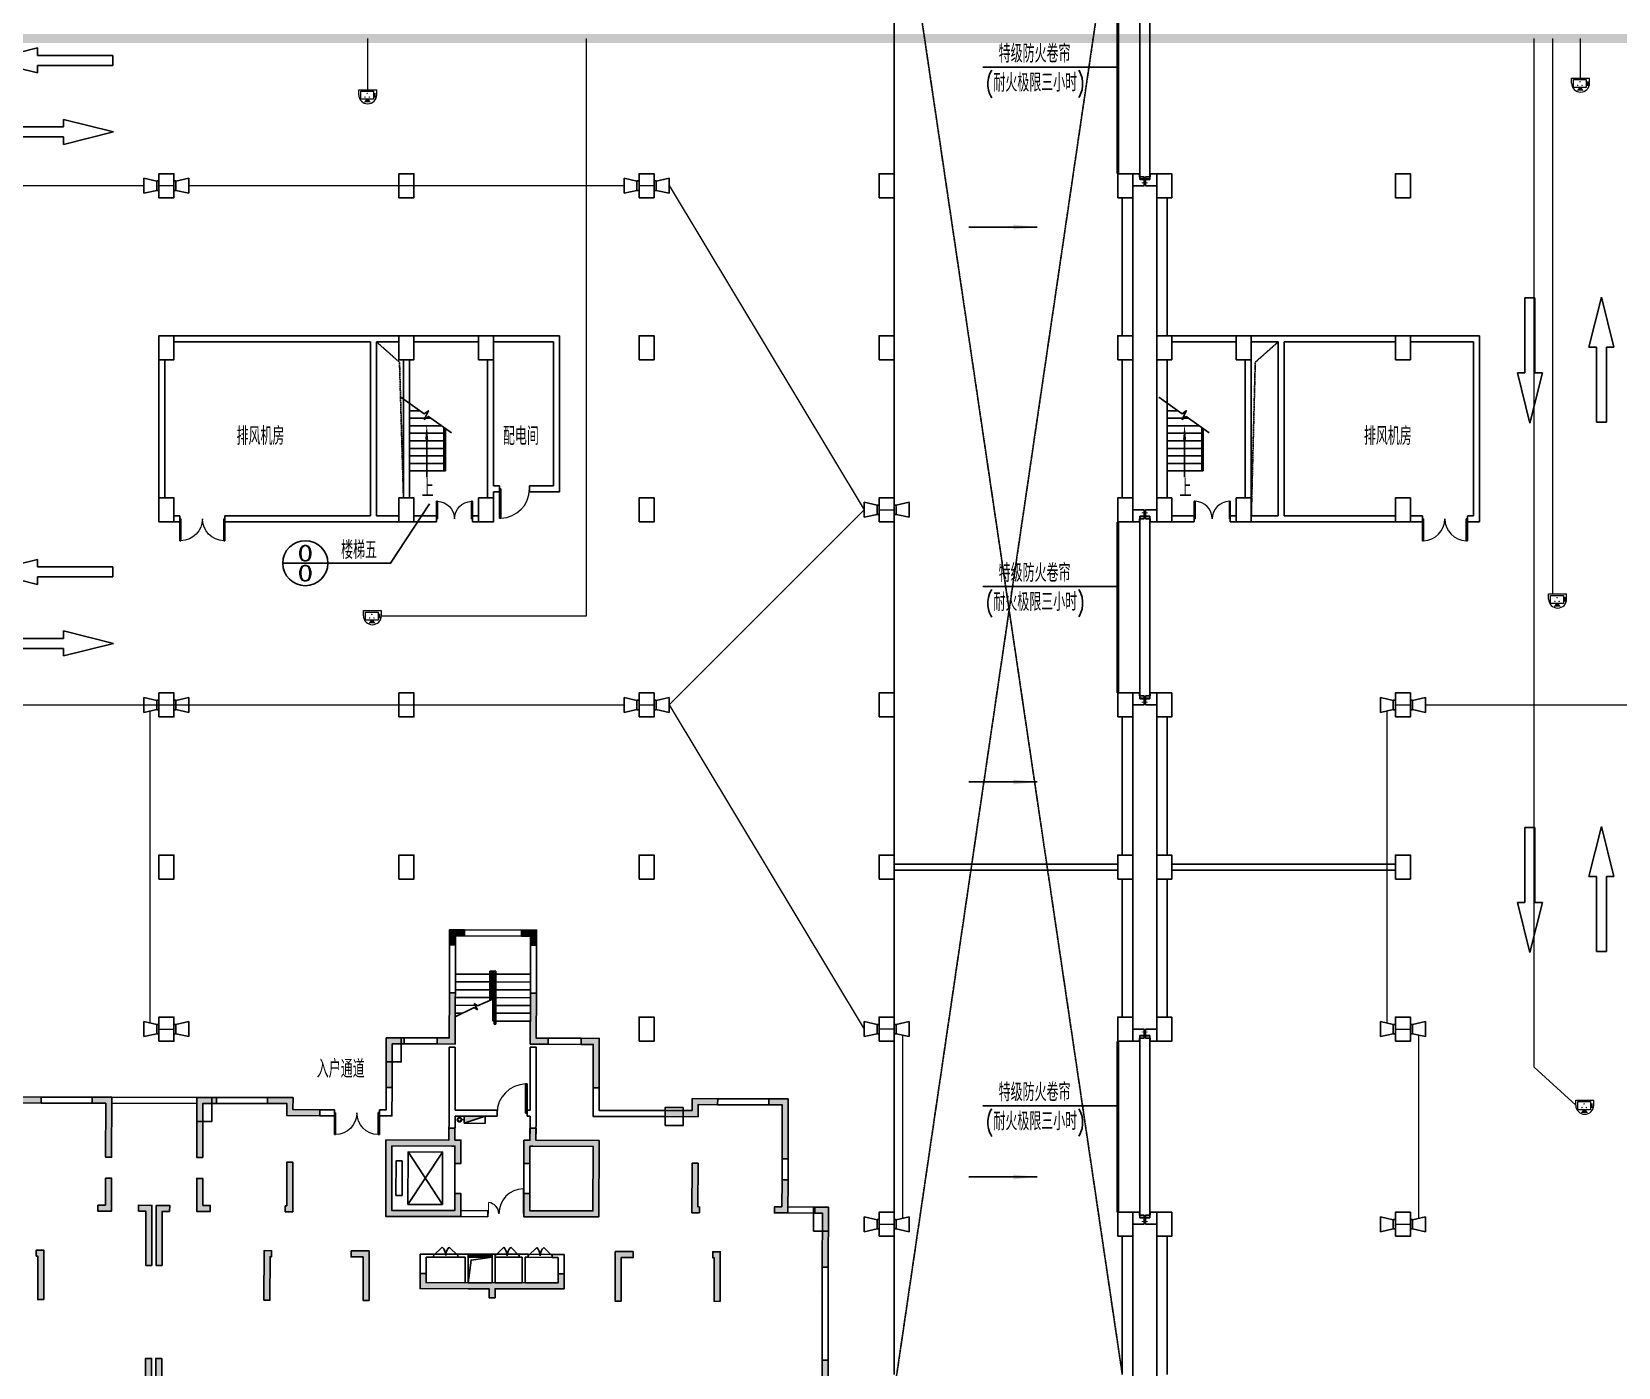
# Model space of a CAD drawing. Extents: x -781653 to 929899, y -295171 to 30012.
# Drawn here: x 376768 to 429631, y -183668 to -139176 of the extents above; entities that cross this region are included whole.
import ezdxf
from ezdxf.enums import TextEntityAlignment as Align

# ---------------------------------------------------------------- set-up
doc = ezdxf.new("R2010")
doc.units = 0
doc.header["$LTSCALE"] = 10
doc.header["$MEASUREMENT"] = 0
doc.linetypes.add('BORDER', pattern=[1.75, 0.5, -0.25, 0.5, -0.25, 0, -0.25])
doc.linetypes.add('DASH', pattern=[0.35, 0.25, -0.1])
doc.layers.get('0').update_dxf_attribs({"linetype": 'CONTINUOUS'})
for name, color, linetype in [('A-STAIRS', 9, 'CONTINUOUS'), ('COLUMN', 1, 'CONTINUOUS'), ('DIM_ELEV', 3, 'CONTINUOUS'), ('DIM_SYMB', 3, 'CONTINUOUS'), ('HT-TEXT', 7, 'CONTINUOUS'), ('JPS-X', 1, 'BORDER'), ('JPS-XHS', 7, 'CONTINUOUS'), ('LVTRY', 6, 'CONTINUOUS'), ('RD-equip', 3, 'CONTINUOUS'), ('solid', 252, 'CONTINUOUS'), ('STAIR', 9, 'CONTINUOUS'), ('TEXT', 7, 'CONTINUOUS'), ('wall', 8, 'CONTINUOUS'), ('wall-jg', 7, 'CONTINUOUS'), ('WINDOW', 4, 'CONTINUOUS'), ('索引', 24, 'CONTINUOUS'), ('结构墙', 1, 'CONTINUOUS'), ('行车方向', 4, 'CONTINUOUS'), ('行车线', 207, 'CONTINUOUS'), ('铺地', 30, 'CONTINUOUS')]:
    doc.layers.add(name, color=color, linetype=linetype)
doc.layers.add('RD-line', color=2, linetype='CONTINUOUS', lineweight=0)
doc.styles.add('_TEL_DIM', font='SIMPLEX', dxfattribs={"width": 0.8, "height": 3.5, "bigfont": 'HZTXT'})
doc.styles.add('COMP', font='complex', dxfattribs={"bigfont": 'hztxt'})
doc.styles.add('FS', font='tjromans.shx', dxfattribs={"width": 0.7, "bigfont": 'tjhztxt.shx'})
doc.styles.add('FS2', font='tjromans.shx', dxfattribs={"width": 0.8, "bigfont": 'tjhztxt.shx'})
doc.linetypes.add('BRA', pattern='A,2.8,-0.1,["B",_TEL_DIM,S=0.07,R=0,X=0,Y=-0.12],-0.25', length=3.15)
doc.linetypes.add('CCTV', pattern='A,2.8,-0.1,["V",_TEL_DIM,S=0.07,R=0,X=0,Y=-0.12],-0.25', length=3.15)

# ---------------------------------------------------------------- blocks, each defined once
blk = doc.blocks.new('A$C24C54C7C')
at = {"layer": 'DIM_SYMB', "linetype": 'ByBlock'}
blk.add_lwpolyline([(1681, 0), (903, 550), (766, 454), (902, 743), (765, 647), (0, 1188)], dxfattribs=at)
at = {"layer": 'STAIR', "linetype": 'ByBlock'}
for p, q in [((196, 2455), (1396, 2455)), ((196, 1049), (196, 2455)), ((196, 2205), (1396, 2205)), ((246, 1014), (246, 2455)), ((196, 1955), (1396, 1955)), ((196, 1705), (1396, 1705)), ((196, 1455), (1396, 1455)), ((196, 1205), (1396, 1205)), ((330, 955), (1396, 955)), ((683, 705), (1396, 705)), ((1037, 455), (1396, 455))]:
    blk.add_line(p, q, dxfattribs=at)
blk.add_lwpolyline([(821, 1155), (821, 2665)], dxfattribs=at)
blk.add_lwpolyline([(821, 895, 0, 100, 0), (821, 1415, 200, 200, 0)], format="xyseb", dxfattribs=at)
blk = doc.blocks.new('$DorLib2D$00000002')
for p, q in [((-0.5, 0), (-0.5, 0.4875)), ((-0.475, 0.4875), (-0.5, 0.4875)), ((-0.475, 0), (-0.475, 0.4875)), ((0.475, 0), (0.475, 0.4875)), ((0.475, 0.4875), (0.5, 0.4875)), ((0.5, 0), (0.5, 0.4875)), ((-0.5, 0), (-0.475, 0)), ((0.5, 0), (0.475, 0))]:
    blk.add_line(p, q)
at = {"lineweight": 13}
for centre, start, end in [((-0.4875, 0), 0, 88.53072), ((0.4875, 0), 91.46928, 180)]:
    blk.add_arc(centre, 0.4875, start, end, dxfattribs=at)
blk = doc.blocks.new('FF')
at = {"linetype": 'Continuous'}
for radius in [75, 60]:
    blk.add_circle((0, 0), radius, dxfattribs=at)
blk = doc.blocks.new('DXHS')
at = {"layer": 'JPS-XHS'}
blk.add_hatch(color=256, dxfattribs=at).paths.add_polyline_path([(-350, 240), (-350, 0), (350, 0)])
at = {"layer": 'JPS-XHS', "linetype": 'Continuous'}
for p, q in [((-350, 240), (-350, 0)), ((-350, 240), (350, 240)), ((-350, 0), (350, 0)), ((350, 240), (350, 0))]:
    blk.add_line(p, q, dxfattribs=at)
at = {"layer": 'JPS-XHS'}
blk.add_line((-350, 240), (350, 0), dxfattribs=at)
blk = doc.blocks.new('$DorLib2D$00000001')
for p, q in [((0.45, 0.975), (0.5, 0.975)), ((0.45, 0), (0.45, 0.975)), ((0.5, 0), (0.5, 0.975)), ((0.5, 0), (0.45, 0))]:
    blk.add_line(p, q)
at = {"lineweight": 13}
blk.add_arc((0.475, 0), 0.975, 91.4693, 180, dxfattribs=at)
blk = doc.blocks.new('$DorLib2D$00000116')
at = {"color": 0}
for p, q in [((-0.5, 0), (-0.146, 0.354)), ((0.5, 0), (0.146, 0.354))]:
    blk.add_line(p, q, dxfattribs=at)
for centre, start, end in [((-0.5, 0), 0, 45), ((0.5, 0), 135, 180)]:
    blk.add_arc(centre, 0.5, start, end, dxfattribs=at)
blk = doc.blocks.new('$WINLIB2D$00000001')
for p, q in [((-0.5, 0.5), (0.5, 0.5)), ((-0.5, 0.5), (-0.5, -0.5)), ((0.5, 0.167), (-0.5, 0.167)), ((0.5, -0.5), (0.5, 0.5)), ((0.5, -0.167), (-0.5, -0.167)), ((-0.5, -0.5), (0.5, -0.5))]:
    blk.add_line(p, q)
blk = doc.blocks.new('$DorLib2D$00000025')
at = {"const_width": 0.02}
for points in [[(0.481, -0.001), (0.481, 0.691)], [(-0.481, 0.001), (-0.481, 0.308)]]:
    blk.add_lwpolyline(points, dxfattribs=at)
at = {"lineweight": 13}
for centre, radius, start, end in [((0.505, -0.002), 0.699, 91.9397, 179.7238), ((-0.501, 0.003), 0.307, 359.7899, 85.7508)]:
    blk.add_arc(centre, radius, start, end, dxfattribs=at)
blk = doc.blocks.new('A$C5AD35C69')
at = {"layer": 'solid'}
for points in [[(54690, 8925), (54890, 8925), (54890, 9700), (54690, 9700), (54690, 10100), (54490, 10100), (54490, 9700), (52390, 9700), (52390, 7150), (54890, 7150), (54890, 7925), (54690, 7925), (54690, 7350), (52590, 7350), (52590, 9500), (54690, 9500)], [(57190, 8925), (56990, 8925), (56990, 9700), (57190, 9700), (57190, 10100), (57390, 10100), (57390, 9700), (59490, 9700), (59490, 7150), (56990, 7150), (56990, 7925), (57190, 7925), (57190, 7350), (59290, 7350), (59290, 9500), (57190, 9500)], [(58140, 4950), (58140, 5250), (58340, 5250), (58340, 4750), (56040, 4750), (56040, 4450), (55840, 4450), (55840, 4750), (53540, 4750), (53540, 5250), (53740, 5250), (53740, 4950)]]:
    blk.add_hatch(color=8, dxfattribs=at).paths.add_polyline_path(points)
at = {"layer": 'DIM_SYMB', "color": 8}
blk.add_lwpolyline([(56590, 13670, 0, 0, 0), (56590, 15593, 0, 0, 0), (55290, 15593, 0, 0, 0), (55290, 14750, 80, 0, 0), (55290, 14450, 0, 0, 0)], format="xyseb", dxfattribs=at)
at = {"layer": 'JPS-X', "color": 8, "const_width": 50}
blk.add_lwpolyline([(54915, 10380), (54990, 10380)], dxfattribs=at)
at = {"layer": 'LVTRY', "color": 8}
blk.add_lwpolyline([(55140, 4950), (55238, 5706), (55940, 5800)], dxfattribs=at)
at = {"layer": 'STAIR', "color": 8}
for p, q in [((55840, 15230), (54690, 15230)), ((55840, 14970), (54690, 14970)), ((55840, 15330), (55840, 14352)), ((56040, 15330), (55840, 15330)), ((55890, 15280), (55890, 14374)), ((55990, 15280), (55890, 15280)), ((55940, 15230), (55890, 15230)), ((55940, 14970), (55890, 14970)), ((55940, 15230), (55940, 14397)), ((55940, 15230), (55990, 15230)), ((55940, 15230), (55940, 13670)), ((55940, 14970), (55990, 14970)), ((55990, 15280), (55990, 13570)), ((56040, 15330), (56040, 13570)), ((56040, 15230), (57190, 15230)), ((56040, 14970), (57190, 14970)), ((55840, 14710), (54690, 14710)), ((55840, 14450), (54690, 14450)), ((55429, 14172), (55940, 14397)), ((55940, 14710), (55890, 14710)), ((55940, 14450), (55890, 14450)), ((55940, 14710), (55990, 14710)), ((55940, 14450), (55990, 14450)), ((56040, 14710), (57190, 14710)), ((56040, 14450), (57190, 14450)), ((55353, 14190), (54690, 14190)), ((54690, 13804), (55322, 14119)), ((54943, 13930), (54690, 13930)), ((55322, 14119), (55428, 14037)), ((55323, 14253), (55429, 14172)), ((55428, 14037), (55323, 14253)), ((55940, 14190), (55990, 14190)), ((55940, 13930), (55990, 13930)), ((56040, 14190), (57190, 14190)), ((56040, 13930), (57190, 13930)), ((55940, 13670), (55990, 13670)), ((55990, 13570), (56040, 13570)), ((56040, 13670), (57190, 13670)), ((53130, 9300), (54280, 7550)), ((53130, 7550), (54280, 9300)), ((54690, 8925), (54690, 7925)), ((54790, 5900), (53990, 5900)), ((56840, 5900), (56040, 5900)), ((57940, 5900), (57140, 5900)), ((53990, 5800), (54790, 5800)), ((56040, 5800), (56840, 5800)), ((57140, 5800), (57940, 5800))]:
    blk.add_line(p, q, dxfattribs=at)
for points in [[(52930, 7850), (52930, 9000), (52730, 9000), (52730, 7850)], [(54280, 7550), (54280, 9300), (53130, 9300), (53130, 7550)]]:
    blk.add_lwpolyline(points, close=True, dxfattribs=at)
at = {"layer": 'wall', "color": 8}
for p, q in [((54490, 10600), (54490, 12800)), ((54490, 12800), (54690, 12800)), ((54690, 10700), (54690, 12800)), ((57190, 12800), (57190, 10700)), ((57390, 12800), (57190, 12800)), ((57390, 12800), (57390, 10600)), ((54490, 9700), (54490, 10600)), ((56090, 10700), (54690, 10700)), ((56090, 10500), (56090, 10700)), ((57190, 10700), (57090, 10700)), ((57090, 10700), (57090, 10500)), ((57390, 10600), (57390, 9700)), ((54690, 9700), (54690, 10500)), ((54690, 10500), (56090, 10500)), ((57090, 10500), (57190, 10500)), ((57190, 10500), (57190, 9700)), ((52390, 9700), (52390, 7150)), ((54490, 9700), (52390, 9700)), ((54890, 9700), (54690, 9700)), ((54890, 8925), (54890, 9700)), ((56990, 9700), (56990, 7350)), ((56990, 9700), (57190, 9700)), ((57390, 9700), (59490, 9700)), ((59490, 9700), (59490, 7150)), ((52590, 9500), (52590, 7350)), ((54590, 9500), (52590, 9500)), ((54690, 9500), (54590, 9500)), ((54690, 9500), (54690, 8925)), ((57190, 9500), (57190, 7350)), ((57190, 9500), (57290, 9500)), ((57290, 9500), (59290, 9500)), ((59290, 9500), (59290, 7350)), ((54690, 8925), (54890, 8925)), ((54890, 7925), (54690, 7925)), ((54690, 7925), (54690, 7350)), ((54890, 7350), (54890, 7925)), ((52390, 7150), (54798, 7150)), ((52590, 7350), (54690, 7350)), ((54790, 7150), (55790, 7150)), ((55790, 7350), (54890, 7350)), ((55790, 7150), (55790, 7350)), ((56990, 7350), (56990, 7150)), ((56990, 7150), (57090, 7150)), ((59490, 7150), (57082, 7150)), ((59290, 7350), (57190, 7350)), ((53990, 5900), (53540, 5900)), ((53540, 5900), (53540, 4750)), ((53990, 5800), (53990, 5900)), ((55140, 5900), (54790, 5900)), ((54790, 5900), (54790, 5800)), ((55140, 5800), (55140, 5900)), ((56040, 5900), (55940, 5900)), ((55940, 5900), (55940, 5800)), ((56040, 5800), (56040, 5900)), ((57040, 5900), (56840, 5900)), ((56840, 5900), (56840, 5800)), ((57140, 5900), (57040, 5900)), ((57140, 5800), (57140, 5900)), ((58340, 5900), (57940, 5900)), ((57940, 5900), (57940, 5800)), ((58340, 5900), (58340, 4750)), ((53740, 5800), (53990, 5800)), ((53740, 5800), (53740, 4950)), ((54790, 5800), (55040, 5800)), ((55040, 5800), (55040, 4950)), ((55140, 5800), (55140, 4950)), ((55940, 5800), (55940, 4950)), ((56040, 5800), (56040, 4950)), ((56840, 5800), (56940, 5800)), ((56940, 5800), (56940, 4950)), ((57040, 5800), (57140, 5800)), ((57040, 5800), (57040, 4950)), ((57940, 5800), (58140, 5800)), ((58140, 5800), (58140, 4950)), ((53740, 4950), (55040, 4950)), ((55140, 4950), (55940, 4950)), ((55940, 4950), (55940, 4950)), ((56040, 4950), (56940, 4950)), ((57040, 4950), (58140, 4950)), ((53540, 4750), (55140, 4750)), ((55140, 4750), (55840, 4750)), ((55840, 4750), (55840, 4450)), ((56040, 4450), (55840, 4450)), ((56040, 4750), (57040, 4750)), ((56040, 4750), (56040, 4450)), ((56040, 4750), (56040, 4750)), ((57040, 4750), (58340, 4750))]:
    blk.add_line(p, q, dxfattribs=at)
at = {"layer": 'wall-jg', "color": 8}
blk.add_line((66840, 4700), (66840, 4700), dxfattribs=at)
for points in [[(54690, 8925), (54890, 8925), (54890, 9700), (54690, 9700), (54690, 10100), (54490, 10100), (54490, 9700), (52390, 9700), (52390, 7150), (54890, 7150), (54890, 7925), (54690, 7925), (54690, 7350), (52590, 7350), (52590, 9500), (54690, 9500), (54690, 8925)], [(57190, 8925), (56990, 8925), (56990, 9700), (57190, 9700), (57190, 10100), (57390, 10100), (57390, 9700), (59490, 9700), (59490, 7150), (56990, 7150), (56990, 7925), (57190, 7925), (57190, 7350), (59290, 7350), (59290, 9500), (57190, 9500), (57190, 8925)], [(53740, 5250), (53540, 5250), (53540, 4750), (55840, 4750), (55840, 4450), (56040, 4450), (56040, 4750), (58340, 4750), (58340, 5250), (58140, 5250), (58140, 4950), (53740, 4950), (53740, 5250)]]:
    blk.add_lwpolyline(points, dxfattribs=at)
at = {"layer": 'WINDOW', "color": 8, "linetype": 'DASH'}
for p, q in [((54890, 8925), (54690, 8925)), ((54690, 7925), (54890, 7925))]:
    blk.add_line(p, q, dxfattribs=at)
at = {"layer": 'JPS-X', "color": 8}
blk.add_blockref('FF', (54840, 10380), dxfattribs=at)
at = {"layer": 'JPS-XHS', "color": 8, "xscale": -1, "rotation": 180}
blk.add_blockref('DXHS', (55340, 10500), dxfattribs=at)
at = {"layer": 'WINDOW', "color": 8}
for name, p, xscale, yscale, zscale in [('$DorLib2D$00000001', (56590, 10600), 999.9999999999999, 999.9999999999999, 1000), ('$DorLib2D$00000116', (56440, 5850), -800.0000000000001, 800.0000000000001, -800), ('$DorLib2D$00000116', (57540, 5850), 800.0000000000001, 800.0000000000001, 800)]:
    blk.add_blockref(name, p, dxfattribs=dict(at, xscale=xscale, yscale=yscale, zscale=zscale))
for name, p, xscale, yscale, zscale, rotation in [('$DorLib2D$00000025', (56390, 7250), 1200, 1200, -1200, 4.885310787030085e-12), ('$DorLib2D$00000116', (54390, 5850), 800, 800, 800, 359.9999999999978), ('$WINLIB2D$00000001', (55540, 5850), -800.0000000000001, 100, 800, 180)]:
    blk.add_blockref(name, p, dxfattribs=dict(at, xscale=xscale, yscale=yscale, zscale=zscale, rotation=rotation))
blk = doc.blocks.new('A$C57C73F62')
at = {"layer": 'solid'}
h = blk.add_hatch(color=256, dxfattribs=at)
h.paths.add_polyline_path([(54590, 16700), (54490, 16700), (54490, 16600), (54590, 16600)])
h.paths.add_polyline_path([(54990, 16700), (54590, 16700), (54590, 16600), (54990, 16600)])
h.paths.add_polyline_path([(54990, 16600), (54590, 16600), (54590, 16200), (54690, 16200), (54690, 16500), (54990, 16500)])
h.paths.add_polyline_path([(54590, 16600), (54490, 16600), (54490, 16200), (54590, 16200)])
h = blk.add_hatch(color=256, dxfattribs=at)
h.paths.add_polyline_path([(57290, 16700), (56890, 16700), (56890, 16600), (57290, 16600)])
h.paths.add_polyline_path([(57390, 16700), (57290, 16700), (57290, 16600), (57390, 16600)])
h.paths.add_polyline_path([(57390, 16600), (57290, 16600), (57290, 16200), (57390, 16200)])
h.paths.add_polyline_path([(57290, 16600), (56890, 16600), (56890, 16500), (57190, 16500), (57190, 16200), (57290, 16200)])
for points in [[(54090, 13100), (54090, 12900), (54690, 12900), (54690, 14400), (54690, 14600), (54490, 14600), (54490, 13100)], [(57390, 13100), (57390, 14600), (57190, 14600), (57190, 14400), (57190, 12900), (57790, 12900), (57790, 13100)], [(52390, 13100), (52390, 11450), (52590, 11450), (52590, 12900), (52990, 12900), (52990, 13100)], [(59290, 12900), (59290, 11450), (59490, 11450), (59490, 13100), (58890, 13100), (58890, 12900)], [(40050, 10700), (40050, 11100), (40900, 11100), (40900, 10900), (40250, 10900), (40250, 10500), (39150, 10500), (39150, 10700)], [(43250, 11100), (43250, 9100), (43050, 9100), (43050, 10900), (42600, 10900), (42600, 11100)], [(46090, 11100), (46090, 9100), (46290, 9100), (46290, 10900), (46740, 10900), (46740, 11100)], [(49290, 10700), (49290, 11100), (48440, 11100), (48440, 10900), (49090, 10900), (49090, 10500), (50190, 10500), (50190, 10700)], [(62790, 10900), (63440, 10900), (63440, 11100), (62590, 11100), (62590, 10700), (61690, 10700), (61690, 10500), (62790, 10500)], [(65790, 11100), (65790, 9100), (65590, 9100), (65590, 10900), (65140, 10900), (65140, 11100)], [(54690, 8925), (54890, 8925), (54890, 9700), (54690, 9700), (54690, 10100), (54490, 10100), (54490, 9700), (52390, 9700), (52390, 7150), (54890, 7150), (54890, 7925), (54690, 7925), (54690, 7350), (52590, 7350), (52590, 9500), (54690, 9500)], [(57190, 8925), (56990, 8925), (56990, 9700), (57190, 9700), (57190, 10100), (57390, 10100), (57390, 9700), (59490, 9700), (59490, 7150), (56990, 7150), (56990, 7925), (57190, 7925), (57190, 7350), (59290, 7350), (59290, 9500), (57190, 9500)], [(49090, 7500), (49040, 7500), (49040, 7300), (49290, 7300), (49290, 8950), (49090, 8950)], [(62590, 7300), (62840, 7300), (62840, 7500), (62790, 7500), (62790, 8950), (62590, 8950)], [(43050, 7500), (43050, 8400), (43250, 8400), (43250, 7300), (42800, 7300), (42800, 7500)], [(46290, 7500), (46290, 8400), (46090, 8400), (46090, 7300), (46540, 7300), (46540, 7500)], [(65590, 7500), (65340, 7500), (65340, 7300), (65790, 7300), (65790, 8400), (65590, 8400)], [(44600, 7500), (44600, 5500), (44400, 5500), (44400, 7300), (44150, 7300), (44150, 7500)], [(44740, 7500), (44740, 5500), (44940, 5500), (44940, 7300), (45190, 7300), (45190, 7500)], [(67140, 7500), (67140, 5500), (66940, 5500), (66940, 7300), (66690, 7300), (66690, 7500)], [(40800, 5800), (40750, 5800), (40750, 6000), (41000, 6000), (41000, 4350), (40800, 4350)], [(48540, 5800), (48590, 5800), (48590, 6000), (48340, 6000), (48340, 4350), (48540, 4350)], [(51640, 5800), (51640, 4350), (51840, 4350), (51840, 6000), (51240, 6000), (51240, 5800)], [(60040, 4350), (60240, 4350), (60240, 5800), (60640, 5800), (60640, 6000), (60040, 6000)], [(63540, 6000), (63290, 6000), (63290, 5800), (63340, 5800), (63340, 4350), (63540, 4350)], [(53740, 4950), (53740, 5250), (53540, 5250), (53540, 4750), (55840, 4750), (55840, 4450), (56040, 4450), (56040, 4750), (58340, 4750), (58340, 5250), (58140, 5250), (58140, 4950)], [(43600, 400), (43600, 600), (44400, 600), (44400, 2400), (44600, 2400), (44600, 400)], [(45740, 400), (45740, 600), (44940, 600), (44940, 2400), (44740, 2400), (44740, 400)], [(66140, 400), (66140, 600), (66940, 600), (66940, 2400), (67140, 2400), (67140, 400)]]:
    blk.add_hatch(color=256, dxfattribs=at).paths.add_polyline_path(points)
at = {"layer": 'wall-jg'}
for points in [[(54490, 16200), (54690, 16200), (54690, 16500), (54990, 16500), (54990, 16700), (54490, 16700), (54490, 16200)], [(57390, 16200), (57190, 16200), (57190, 16500), (56890, 16500), (56890, 16700), (57390, 16700), (57390, 16200)], [(52990, 13100), (52390, 13100), (52390, 11450), (52590, 11450), (52590, 12900), (52990, 12900), (52990, 13100)], [(58890, 13100), (59490, 13100), (59490, 11450), (59290, 11450), (59290, 12900), (58890, 12900), (58890, 13100)], [(54690, 8925), (54890, 8925), (54890, 9700), (54690, 9700), (54690, 10100), (54490, 10100), (54490, 9700), (52390, 9700), (52390, 7150), (54890, 7150), (54890, 7925), (54690, 7925), (54690, 7350), (52590, 7350), (52590, 9500), (54690, 9500), (54690, 8925)], [(57190, 8925), (56990, 8925), (56990, 9700), (57190, 9700), (57190, 10100), (57390, 10100), (57390, 9700), (59490, 9700), (59490, 7150), (56990, 7150), (56990, 7925), (57190, 7925), (57190, 7350), (59290, 7350), (59290, 9500), (57190, 9500), (57190, 8925)], [(49040, 7500), (49040, 7300), (49290, 7300), (49290, 8950), (49090, 8950), (49090, 7500), (49040, 7500)], [(62840, 7500), (62840, 7300), (62590, 7300), (62590, 8950), (62790, 8950), (62790, 7500), (62840, 7500)], [(41000, 4350), (40800, 4350), (40800, 5800), (40750, 5800), (40750, 6000), (41000, 6000), (41000, 4350)], [(48340, 4350), (48540, 4350), (48540, 5800), (48590, 5800), (48590, 6000), (48340, 6000), (48340, 4350)], [(63540, 4350), (63340, 4350), (63340, 5800), (63290, 5800), (63290, 6000), (63540, 6000), (63540, 4350)], [(58140, 5250), (58340, 5250), (58340, 4750), (56040, 4750), (56040, 4450), (55840, 4450), (55840, 4750), (53540, 4750), (53540, 5250), (53740, 5250), (53740, 4950), (58140, 4950), (58140, 5250)], [(44600, 400), (43600, 400), (43600, 600), (44400, 600), (44400, 2400), (44600, 2400), (44600, 400)], [(44740, 400), (45740, 400), (45740, 600), (44940, 600), (44940, 2400), (44740, 2400), (44740, 400)], [(67140, 400), (66140, 400), (66140, 600), (66940, 600), (66940, 2400), (67140, 2400), (67140, 400)]]:
    blk.add_lwpolyline(points, dxfattribs=at)
for points in [[(54490, 14600), (54490, 13100), (54090, 13100), (54090, 12900), (54690, 12900), (54690, 14400), (54690, 14400), (54690, 14600)], [(57190, 14600), (57390, 14600), (57390, 13100), (57790, 13100), (57790, 12900), (57190, 12900), (57190, 14400), (57190, 14400)], [(39150, 10500), (40250, 10500), (40250, 10900), (40900, 10900), (40900, 11100), (40050, 11100), (40050, 10700), (39150, 10700)], [(43250, 11100), (43250, 9100), (43050, 9100), (43050, 10900), (42600, 10900), (42600, 11100)], [(46090, 11100), (46090, 9100), (46290, 9100), (46290, 10900), (46740, 10900), (46740, 11100)], [(50190, 10500), (49090, 10500), (49090, 10900), (48440, 10900), (48440, 11100), (49290, 11100), (49290, 10700), (50190, 10700)], [(61690, 10500), (62790, 10500), (62790, 10900), (63440, 10900), (63440, 11100), (62590, 11100), (62590, 10700), (61690, 10700)], [(65790, 11100), (65790, 9100), (65590, 9100), (65590, 10900), (65140, 10900), (65140, 11100)], [(43050, 7500), (42800, 7500), (42800, 7300), (43250, 7300), (43250, 8400), (43050, 8400)], [(46290, 7500), (46540, 7500), (46540, 7300), (46090, 7300), (46090, 8400), (46290, 8400)], [(65590, 7500), (65340, 7500), (65340, 7300), (65790, 7300), (65790, 8400), (65590, 8400)], [(44150, 7300), (44400, 7300), (44400, 5500), (44600, 5500), (44600, 7500), (44150, 7500)], [(45190, 7300), (44940, 7300), (44940, 5500), (44740, 5500), (44740, 7500), (45190, 7500)], [(66690, 7300), (66940, 7300), (66940, 5500), (67140, 5500), (67140, 7500), (66690, 7500)], [(51240, 6000), (51240, 5800), (51640, 5800), (51640, 4350), (51840, 4350), (51840, 6000)], [(60640, 6000), (60640, 5800), (60240, 5800), (60240, 4350), (60040, 4350), (60040, 6000)]]:
    blk.add_lwpolyline(points, close=True, dxfattribs=at)
blk = doc.blocks.new('A$C1C157CE4')
at = {"layer": '行车线', "linetype": 'DASH', "ltscale": 3000}
for points in [[(4167, 2967), (1667, 2967), (1667, 3217), (0, 2800), (1667, 2383), (1667, 2633), (4167, 2633)], [(2531, 833), (2531, 583), (31, 583), (31, 250), (2531, 250), (2531, 0), (4198, 417)]]:
    blk.add_lwpolyline(points, close=True, dxfattribs=at)
blk = doc.blocks.new('_ARROW')
blk.add_solid([(0, 0), (-1, 0.1), (-1, -0.1)])
blk = doc.blocks.new('A$C0FE76EBE')
at = {"layer": 'COLUMN'}
for points in [[(-46187, 41447), (-45687, 41447), (-45687, 42247), (-46187, 42247)], [(-38187, 41447), (-37687, 41447), (-37687, 42247), (-38187, 42247)], [(-30187, 41447), (-29687, 41447), (-29687, 42247), (-30187, 42247)], [(-22187, 41447), (-21687, 41447), (-21687, 42247), (-22187, 42247)], [(-14237, 41447), (-13737, 41447), (-13737, 42247), (-14237, 42247)], [(-12937, 41447), (-12437, 41447), (-12437, 42247), (-12937, 42247)], [(-4987, 41447), (-4487, 41447), (-4487, 42247), (-4987, 42247)], [(-46187, 36047), (-45687, 36047), (-45687, 36847), (-46187, 36847)], [(-38187, 36047), (-37687, 36047), (-37687, 36847), (-38187, 36847)], [(-35537, 36047), (-35037, 36047), (-35037, 36847), (-35537, 36847)], [(-30187, 36047), (-29687, 36047), (-29687, 36847), (-30187, 36847)], [(-22187, 36047), (-21687, 36047), (-21687, 36847), (-22187, 36847)], [(-14237, 36047), (-13737, 36047), (-13737, 36847), (-14237, 36847)], [(-12937, 36047), (-12437, 36047), (-12437, 36847), (-12937, 36847)], [(-10287, 36047), (-9787, 36047), (-9787, 36847), (-10287, 36847)], [(-4987, 36047), (-4487, 36047), (-4487, 36847), (-4987, 36847)], [(-46187, 30647), (-45687, 30647), (-45687, 31447), (-46187, 31447)], [(-38187, 30647), (-37687, 30647), (-37687, 31447), (-38187, 31447)], [(-35537, 30647), (-35037, 30647), (-35037, 31447), (-35537, 31447)], [(-30187, 30647), (-29687, 30647), (-29687, 31447), (-30187, 31447)], [(-22187, 30647), (-21687, 30647), (-21687, 31447), (-22187, 31447)], [(-14237, 30647), (-13737, 30647), (-13737, 31447), (-14237, 31447)], [(-12937, 30647), (-12437, 30647), (-12437, 31447), (-12937, 31447)], [(-10287, 30647), (-9787, 30647), (-9787, 31447), (-10287, 31447)], [(-4987, 30647), (-4487, 30647), (-4487, 31447), (-4987, 31447)], [(-46187, 24147), (-45687, 24147), (-45687, 24947), (-46187, 24947)], [(-38187, 24147), (-37687, 24147), (-37687, 24947), (-38187, 24947)], [(-30187, 24147), (-29687, 24147), (-29687, 24947), (-30187, 24947)], [(-22187, 24147), (-21687, 24147), (-21687, 24947), (-22187, 24947)], [(-14237, 24147), (-13737, 24147), (-13737, 24947), (-14237, 24947)], [(-12937, 24147), (-12437, 24147), (-12437, 24947), (-12937, 24947)], [(-4987, 24147), (-4487, 24147), (-4487, 24947), (-4987, 24947)], [(-46187, 18747), (-45687, 18747), (-45687, 19547), (-46187, 19547)], [(-38187, 18747), (-37687, 18747), (-37687, 19547), (-38187, 19547)], [(-30187, 18747), (-29687, 18747), (-29687, 19547), (-30187, 19547)], [(-22187, 18747), (-21687, 18747), (-21687, 19547), (-22187, 19547)], [(-14237, 18747), (-13737, 18747), (-13737, 19547), (-14237, 19547)], [(-12937, 18747), (-12437, 18747), (-12437, 19547), (-12937, 19547)], [(-4987, 18747), (-4487, 18747), (-4487, 19547), (-4987, 19547)], [(-46187, 13347), (-45687, 13347), (-45687, 14147), (-46187, 14147)], [(-30187, 13347), (-29687, 13347), (-29687, 14147), (-30187, 14147)], [(-22187, 13347), (-21687, 13347), (-21687, 14147), (-22187, 14147)], [(-14237, 13347), (-13737, 13347), (-13737, 14147), (-14237, 14147)], [(-12937, 13347), (-12437, 13347), (-12437, 14147), (-12937, 14147)], [(-4987, 13347), (-4487, 13347), (-4487, 14147), (-4987, 14147)], [(-38612, 12658), (-38112, 12658), (-38112, 13458), (-38612, 13458)], [(-44917, 10675), (-44417, 10675), (-44417, 11475), (-44917, 11475)], [(-29318, 10535), (-28718, 10535), (-28718, 11135), (-29318, 11135)], [(-24376, 7021), (-23876, 7021), (-23876, 7821), (-24376, 7821)], [(-22187, 6847), (-21687, 6847), (-21687, 7647), (-22187, 7647)], [(-14237, 6847), (-13737, 6847), (-13737, 7647), (-14237, 7647)], [(-12937, 6847), (-12437, 6847), (-12437, 7647), (-12937, 7647)], [(-4987, 6847), (-4487, 6847), (-4487, 7647), (-4987, 7647)]]:
    blk.add_lwpolyline(points, close=True, dxfattribs=at)
at = {"layer": '结构墙'}
for p, q in [((-13737, 42247), (-13512, 42247)), ((-13737, 41847), (-13362, 41847)), ((-13512, 42147), (-13512, 42247)), ((-13512, 42147), (-13362, 42147)), ((-13362, 41847), (-13362, 42147)), ((-13312, 41847), (-13312, 42147)), ((-13312, 42147), (-13162, 42147)), ((-13312, 41847), (-12937, 41847)), ((-13162, 42147), (-13162, 42247)), ((-13162, 42247), (-12937, 42247)), ((-13737, 31047), (-13362, 31047)), ((-13512, 30747), (-13362, 30747)), ((-13512, 30747), (-13512, 30647)), ((-13362, 31047), (-13362, 30747)), ((-13312, 31047), (-12937, 31047)), ((-13312, 31047), (-13312, 30747)), ((-13312, 30747), (-13162, 30747)), ((-13162, 30747), (-13162, 30647)), ((-13737, 30647), (-13512, 30647)), ((-13162, 30647), (-12937, 30647)), ((-13737, 24947), (-13512, 24947)), ((-13512, 24847), (-13512, 24947)), ((-13512, 24847), (-13362, 24847)), ((-13362, 24547), (-13362, 24847)), ((-13312, 24547), (-13312, 24847)), ((-13312, 24847), (-13162, 24847)), ((-13162, 24847), (-13162, 24947)), ((-13162, 24947), (-12937, 24947)), ((-13737, 24547), (-13362, 24547)), ((-13312, 24547), (-12937, 24547)), ((-13737, 13747), (-13362, 13747)), ((-13362, 13747), (-13362, 13447)), ((-13312, 13747), (-12937, 13747)), ((-13312, 13747), (-13312, 13447)), ((-13737, 13347), (-13512, 13347)), ((-13512, 13447), (-13362, 13447)), ((-13512, 13447), (-13512, 13347)), ((-13312, 13447), (-13162, 13447)), ((-13162, 13447), (-13162, 13347)), ((-13162, 13347), (-12937, 13347)), ((-13737, 7647), (-13512, 7647)), ((-13512, 7547), (-13512, 7647)), ((-13512, 7547), (-13362, 7547)), ((-13362, 7247), (-13362, 7547)), ((-13312, 7247), (-13312, 7547)), ((-13312, 7547), (-13162, 7547)), ((-13162, 7547), (-13162, 7647)), ((-13162, 7647), (-12937, 7647)), ((-13737, 7247), (-13362, 7247)), ((-13737, 7047), (-13737, 1647)), ((-13312, 7247), (-12937, 7247)), ((-12937, 1647), (-12937, 7047)), ((-14087, 6847), (-14087, 2247)), ((-12587, 2247), (-12587, 6847))]:
    blk.add_line(p, q, dxfattribs=at)
at = {"layer": '结构墙', "linetype": 'ByBlock'}
for p, q in [((-14087, 41447), (-14087, 36847)), ((-13737, 41647), (-13737, 31247)), ((-12937, 31247), (-12937, 41647)), ((-12587, 36847), (-12587, 41447)), ((-14087, 36047), (-14087, 31447)), ((-12587, 31447), (-12587, 36047)), ((-13737, 24347), (-13737, 13947)), ((-12937, 13947), (-12937, 24347)), ((-14087, 24147), (-14087, 19547)), ((-12587, 19547), (-12587, 24147)), ((-14087, 18747), (-14087, 14147)), ((-12587, 14147), (-12587, 18747))]:
    blk.add_line(p, q, dxfattribs=at)
blk = doc.blocks.new('_index')
blk.add_line((-0.5, 0), (0.5, 0))
blk.add_circle((0, 0), 0.5)
at = {"style": 'COMP'}
for tag, width, p, p2 in [('1', 2.333333, (-0.17, 0.05), (0.17, 0.05)), ('-', 1.166667, (-0.17, -0.39), (0.17, -0.39))]:
    blk.add_attdef(tag, text='', height=0.34, dxfattribs=dict(at, width=width)).set_placement(p, p2, align=Align.FIT)
blk = doc.blocks.new('PCY07')
at = {"color": 0, "lineweight": -2}
for p, q in [((-321, 0), (-321, 182)), ((-321, 182), (321, 182)), ((-249, -161), (-249, 129)), ((-249, 129), (205, 129)), ((205, 129), (205, -161)), ((321, 0), (321, 182)), ((205, -161), (-249, -161))]:
    blk.add_line(p, q, dxfattribs=at)
at = {"color": 0, "lineweight": -2, "const_width": 25}
for points in [[(-34, 48, 1), (-9, 48, 1)], [(-111, -81, 1), (-86, -81, 1)], [(67, -81, -1), (42, -81, -1)]]:
    blk.add_lwpolyline(points, format="xyb", close=True, dxfattribs=at)
at = {"color": 0, "lineweight": -2, "const_width": 80}
blk.add_lwpolyline([(245, 69), (245, -100)], dxfattribs=at)
at = {"color": 0, "lineweight": -2}
blk.add_lwpolyline([(-12, -162, 100, 250, 0), (-12, -272, 250, 250, 0)], format="xyseb", dxfattribs=at)
blk.add_arc((0, 0), 321, 180, 0, dxfattribs=at)
blk = doc.blocks.new('adasdasdasd')
at = {"layer": 'RD-equip'}
for p, q in [((-151, 430), (-251, 0)), ((-251, 0), (251, 0)), ((-154, 500), (-154, 430)), ((-154, 500), (159, 500)), ((-154, 430), (159, 430)), ((251, 0), (158, 430)), ((159, 500), (159, 430))]:
    blk.add_line(p, q, dxfattribs=at)

msp = doc.modelspace()

# ---------------------------------------------------------------- linework, layer by layer
at = {"layer": 'A-STAIRS', "linetype": 'DASH', "ltscale": 5}
for p, q in [((413103.8, -183905.1), (405503.8, -132555.1)), ((413103.8, -132805.1), (405553.8, -184155.1))]:
    msp.add_line(p, q, dxfattribs=at)
at = {"layer": 'DIM_ELEV', "linetype": 'ByBlock'}
for points in [[(410273.7, -145682.8), (407994.1, -145682.8)], [(410273.7, -164168.4), (407994.1, -164168.4)], [(410273.7, -177328.5), (407994.1, -177328.5)]]:
    msp.add_lwpolyline(points, dxfattribs=at)
at = {"layer": 'HT-TEXT'}
for p, q in [((408457.4, -140355.2, 0), (412953.8, -140355.2, 0)), ((408457.4, -157655.2, 0), (412953.8, -157655.2, 0)), ((408457.4, -174955.2, 0), (412953.8, -174955.2, 0))]:
    msp.add_line(p, q, dxfattribs=at)
at = {"layer": 'RD-line', "linetype": 'CCTV', "ltscale": 0.8}
for p, q in [((387965.3, -141106.9), (387965.3, -139403.3)), ((395257.6, -158630.1), (395257.6, -139403.3)), ((426832.1, -173668.3), (426832.1, -139403.3)), ((427455.5, -157904.9), (427455.5, -139403.3)), ((428374.3, -140718.9), (428374.3, -139403.3)), ((388420.1, -158630.1), (395257.6, -158630.1)), ((428213.7, -174938.7), (426832.1, -173668.3))]:
    msp.add_line(p, q, dxfattribs=at)
at = {"layer": 'RD-line', "linetype": 'BRA', "ltscale": 0.8}
for p, q in [((380503.5, -144305.1), (366004, -144305.1)), ((381503.8, -144305.1), (381003.8, -144305.1)), ((396503.5, -144305.1), (382004, -144305.1)), ((397503.8, -144305.1), (397003.8, -144305.1)), ((398004, -144302), (404503.5, -155102)), ((398004, -161602), (404503.5, -155102)), ((366004, -161605.1), (396503.5, -161605.1)), ((397003.8, -161605.1), (397503.8, -161605.1)), ((398004, -161602), (404503.5, -172402)), ((422203.8, -161605.1), (422703.8, -161605.1)), ((423204, -161605.1), (437703.5, -161605.1)), ((380718.9, -172201.2), (380718.4, -161806.6)), ((421918.4, -161806.6), (421918.9, -172201.2)), ((422988.6, -178701.2), (422989.1, -172606.6))]:
    msp.add_line(p, q, dxfattribs=at)
at = {"layer": 'RD-line'}
for p, q in [((405003.8, -155105.1), (405503.8, -155105.1)), ((381003.8, -172405.1), (381503.8, -172405.1)), ((405503.8, -172405.1), (405003.8, -172405.1)), ((405788.6, -178701.2), (405789.1, -172606.6)), ((422203.8, -172405.1), (422703.8, -172404.5)), ((405003.8, -178905.1), (405503.8, -178905.1)), ((422203.8, -178905.1), (422703.8, -178904.5))]:
    msp.add_line(p, q, dxfattribs=at)
at = {"layer": 'RD-line', "const_width": 300}
msp.add_lwpolyline([(453467.9, -139403.3), (216965.4, -139403.3)], dxfattribs=at)
at = {"layer": 'STAIR'}
for p, q in [((405503.8, -183905.1), (405503.8, -133005.1)), ((413688.8, -144080.2, 0), (413688.8, -138015.1, 0)), ((414018.8, -144080.2, 0), (414018.8, -138015.1, 0)), ((413688.8, -144095.2, 0), (413688.8, -144080.2, 0)), ((414018.8, -144080.2, 0), (413688.8, -144080.2, 0)), ((414018.8, -144095.2, 0), (413688.8, -144095.2, 0)), ((414018.8, -144095.2, 0), (414018.8, -144080.2, 0)), ((414018.8, -155315.1, 0), (413688.8, -155315.1, 0)), ((413688.8, -155315.1, 0), (413688.8, -155330.1, 0)), ((413688.8, -161380.2, 0), (413688.8, -155315.1, 0)), ((414018.8, -155330.1, 0), (413688.8, -155330.1, 0)), ((414018.8, -155315.1, 0), (414018.8, -155330.1, 0)), ((414018.8, -161380.2, 0), (414018.8, -155315.1, 0)), ((413688.8, -161395.2, 0), (413688.8, -161380.2, 0)), ((414018.8, -161380.2, 0), (413688.8, -161380.2, 0)), ((414018.8, -161395.2, 0), (413688.8, -161395.2, 0)), ((414018.8, -161395.2, 0), (414018.8, -161380.2, 0)), ((414018.8, -172615.1, 0), (413688.8, -172615.1, 0)), ((413688.8, -172615.1, 0), (413688.8, -172630.1, 0)), ((413688.8, -178680.2, 0), (413688.8, -172615.1, 0)), ((414018.8, -172630.1, 0), (413688.8, -172630.1, 0)), ((414018.8, -172615.1, 0), (414018.8, -172630.1, 0)), ((414018.8, -178680.2, 0), (414018.8, -172615.1, 0)), ((413688.8, -178695.2, 0), (413688.8, -178680.2, 0)), ((414018.8, -178680.2, 0), (413688.8, -178680.2, 0)), ((414018.8, -178695.2, 0), (413688.8, -178695.2, 0)), ((414018.8, -178695.2, 0), (414018.8, -178680.2, 0))]:
    msp.add_line(p, q, dxfattribs=at)
at = {"layer": 'STAIR', "const_width": 30, "elevation": 0}
for points in [[(413753.8, -144210.2), (413953.8, -144210.2)], [(413753.8, -155200.1), (413953.8, -155200.1)], [(413753.8, -161510.2), (413953.8, -161510.2)], [(413753.8, -172500.1), (413953.8, -172500.1)], [(413753.8, -178810.2), (413953.8, -178810.2)]]:
    msp.add_lwpolyline(points, dxfattribs=at)
at = {"layer": 'STAIR', "linetype": 'DASH'}
for points in [[(388253.8, -149505.1), (389022.3, -150187.7), (389153.8, -154705.1)], [(418303.8, -149505.1), (417535.2, -150187.7), (417403.8, -155305.1)]]:
    msp.add_lwpolyline(points, dxfattribs=at)
at = {"layer": 'wall', "linetype": 'ByBlock'}
for p, q in [((389003.8, -149305.1), (381503.8, -149305.1)), ((388053.8, -149505.1), (388053.8, -155305.1)), ((388253.8, -149505.1), (388253.8, -155305.1)), ((389003.8, -149505.1), (388253.8, -149505.1)), ((389503.8, -149305.1), (394353.8, -149305.1)), ((389503.8, -149505.1), (391653.8, -149505.1)), ((392153.8, -149505.1), (394153.8, -149505.1)), ((392153.8, -154305.1), (392153.8, -149505.1)), ((394153.8, -149505.1), (394153.8, -154305.1)), ((394353.8, -154505.1), (394353.8, -149305.1)), ((414753.8, -149305.1), (425003.8, -149305.1)), ((416903.8, -149505.1), (414753.8, -149505.1)), ((417403.8, -149505.1), (417403.8, -155305.1)), ((417403.8, -149505.1), (418303.8, -149505.1)), ((418303.8, -149505.1), (418303.8, -155305.1)), ((418503.8, -149505.1), (418503.8, -155305.1)), ((418503.8, -149505.1), (422203.8, -149505.1)), ((422703.8, -149505.1), (424803.8, -149505.1)), ((424803.8, -155305.1), (424803.8, -149505.1)), ((425003.8, -155505.1), (425003.8, -149305.1)), ((389153.8, -150105.1), (389153.8, -154705.1)), ((389353.8, -150105.1), (389353.8, -154705.1)), ((391953.8, -150105.1), (391953.8, -154705.1)), ((417203.8, -150105.1), (417203.8, -154705.1)), ((392153.8, -154305.1), (392353.8, -154305.1)), ((392353.8, -154305.1), (392353.8, -154505.8)), ((393353.8, -154505.8), (393353.8, -154305.1)), ((393353.8, -154305.1), (394153.8, -154305.1)), ((392153.8, -155505.1), (392153.8, -154505.1)), ((392153.8, -154505.1), (392353.8, -154505.1)), ((393353.8, -154505.1), (394353.8, -154505.1)), ((381703.8, -155305.1), (381503.8, -155305.1)), ((381703.8, -155505.1), (381703.8, -155305.1)), ((383203.8, -155505.1), (383203.8, -155305.1)), ((388053.8, -155305.1), (383203.8, -155305.1)), ((389003.8, -155305.1), (388253.8, -155305.1)), ((390253.8, -155305.1), (389503.8, -155305.1)), ((390253.8, -155305.1), (390253.8, -155505.1)), ((391653.8, -155305.1), (391453.8, -155305.1)), ((391453.8, -155305.1), (391453.8, -155505.1)), ((414753.8, -155305.1), (415503.8, -155305.1)), ((415503.8, -155305.1), (415503.8, -155505.1)), ((416703.8, -155305.1), (416703.8, -155505.1)), ((416703.8, -155305.1), (416903.8, -155305.1)), ((417403.8, -155305.1), (418303.8, -155305.1)), ((418503.8, -155305.1), (422203.8, -155305.1)), ((422703.8, -155305.1), (423103.8, -155305.1)), ((423103.8, -155505.1), (423103.8, -155305.1)), ((424603.8, -155305.1), (424803.8, -155305.1)), ((424603.8, -155505.1), (424603.8, -155305.1)), ((381503.8, -155505.1), (381703.8, -155505.1)), ((383203.8, -155505.1), (389003.8, -155505.1)), ((389503.8, -155505.1), (390253.8, -155505.1)), ((391453.8, -155505.1), (391653.8, -155505.1)), ((415503.8, -155505.1), (414753.8, -155505.1)), ((423103.8, -155505.1), (416703.8, -155505.1)), ((425003.8, -155505.1), (424603.8, -155505.1))]:
    msp.add_line(p, q, dxfattribs=at)
at = {"layer": 'wall'}
for p, q in [((388053.8, -149505.1), (381503.8, -149505.1)), ((381003.8, -150105.1), (381003.8, -154705.1)), ((381203.8, -150105.1), (381203.8, -154705.1)), ((412953.8, -166905.1), (405503.8, -166905.1)), ((414753.8, -166905.1), (422203.8, -166905.1)), ((412953.8, -167105.1), (405503.8, -167105.1)), ((414753.8, -167105.1), (422203.8, -167105.1)), ((389178.6, -172695), (390278.6, -172697.8)), ((393978.6, -172707.2), (395078.6, -172709.9)), ((389178.1, -172895), (390278.1, -172897.8)), ((393978.1, -172907.2), (395078.1, -172909.9)), ((377083.1, -174864.4), (378783.1, -174868.7)), ((377083.6, -174664.4), (378783.6, -174668.7)), ((379433.1, -174870.4), (382273.1, -174877.6)), ((379433.6, -174670.4), (382273.6, -174677.6)), ((382923.1, -174879.2), (384623.1, -174883.5)), ((382923.6, -174679.2), (384623.6, -174683.5)), ((399623, -174921.4), (401323, -174925.7)), ((399623.5, -174721.4), (401323.5, -174725.7)), ((386852.7, -175091.3), (386852.9, -175291.3)), ((388352.9, -175292.9), (388352.7, -175092.9)), ((401768.4, -176726.9), (401766.7, -177426.9)), ((401968.4, -176727.4), (401966.7, -177427.4)), ((402863.9, -178530), (401963.9, -178527.4)), ((402864.4, -178330), (401964.5, -178327.4)), ((403109.3, -180330.3), (403101.5, -183430.3)), ((403309.3, -180330.8), (403301.5, -183430.8))]:
    msp.add_line(p, q, dxfattribs=at)
for points in [[(390682.4, -171198.8), (390687.7, -169098.8), (393587.7, -169106.2), (393582.4, -171206.2)], [(390882.4, -171199.3), (390887.2, -169299.3), (393387.2, -169305.7), (393382.4, -171205.6)], [(388352.7, -175092.9), (388572.5, -175093.5), (388574.4, -174343.5)], [(388352.9, -175292.9), (388772, -175294), (388774.4, -174344)], [(395474.4, -174360.9), (395472, -175310.9), (397872, -175317)], [(395674.4, -174361.5), (395672.5, -175111.5), (397872.5, -175117)], [(386372, -175287.9), (386852.9, -175289.1)], [(386372.5, -175087.9), (386853.4, -175089.1)]]:
    msp.add_lwpolyline(points, dxfattribs=at)
at = {"layer": 'WINDOW', "linetype": 'DASH', "ltscale": 2, "const_width": 100}
for points in [[(412953.8, -138205.1), (412953.8, -143905.1)], [(412953.8, -155505.1), (412953.8, -161205.1)], [(412953.8, -172805.1), (412953.8, -178505.1)]]:
    msp.add_lwpolyline(points, dxfattribs=at)
at = {"layer": '索引'}
msp.add_lwpolyline([(390020.3, -154908.6), (388724.5, -156880.9), (386633.9, -156880.9), (386633.9, -156880.9)], dxfattribs=at)

# ---------------------------------------------------------------- block references
at = {"layer": 'A-STAIRS', "linetype": 'ByBlock', "rotation": 180}
for p in [(390750.2, -151350), (416000.2, -151350)]:
    msp.add_blockref('A$C24C54C7C', p, dxfattribs=at)
at = {"layer": 'DIM_ELEV', "linetype": 'ByBlock', "xscale": -800, "yscale": 799.9999999998568, "zscale": 799.9999999999998, "rotation": 180.000000126732}
for p in [(410273.7, -145682.8), (410273.7, -164168.4), (410273.7, -177328.5)]:
    msp.add_blockref('_ARROW', p, dxfattribs=at)
at = {"layer": 'RD-equip', "color": 3, "lineweight": 0, "xscale": 0.9345000046305358, "yscale": 0.934500004601432, "zscale": 0.9345000046725}
for p in [(387965.3, -141276.9), (428374.3, -140888.9), (427610.4, -158074.9), (388120.3, -158630.1), (428513.4, -174938.7)]:
    msp.add_blockref('PCY07', p, dxfattribs=at)
at = {"layer": 'RD-equip', "rotation": 269.9204302749589}
for p in [(380503.5, -144302), (396503.5, -144302), (404503.5, -155102), (380503.5, -161602), (396503.5, -161602), (421703.5, -161602), (380503.5, -172402), (404503.5, -172402), (421703.5, -172402), (404503.5, -178902), (421703.5, -178902)]:
    msp.add_blockref('adasdasdasd', p, dxfattribs=at)
at = {"layer": 'RD-equip', "xscale": -1, "rotation": 90.0795697250411}
for p in [(382004, -144302), (398004, -144302), (406004, -155102), (382004, -161602), (398004, -161602), (423204, -161602), (382004, -172402), (406004, -172402), (423204, -172402), (406004, -178902), (423204, -178902)]:
    msp.add_blockref('adasdasdasd', p, dxfattribs=at)
at = {"layer": 'wall', "rotation": 359.8550520984393}
msp.add_blockref('A$C57C73F62', (336155.6, -185660.9), dxfattribs=at)
at = {"layer": 'WINDOW', "linetype": 'ByBlock'}
for name, p, xscale, yscale, zscale, rotation in [('$DorLib2D$00000002', (390853.8, -155405.1), -1200, 1200, 1200, 359.9999999999984), ('$DorLib2D$00000001', (392853.8, -154405.8), 1000, 1000, -1000, 180.0000000000745), ('$DorLib2D$00000002', (416103.8, -155405.1), 1200, 1200, 1200, 1.598721155460225e-12), ('$DorLib2D$00000002', (382453.8, -155405.1), -1500, 1500, 1500, 180), ('$DorLib2D$00000002', (423853.8, -155405.1), 1500, 1500, 1500, 180), ('$DorLib2D$00000002', (387602.8, -175187.1), -1500, 1500, 1500, 180.0639361752687)]:
    msp.add_blockref(name, p, dxfattribs=dict(at, xscale=xscale, yscale=yscale, zscale=zscale, rotation=rotation))
at = {"layer": '索引', "ltscale": 2}
ref = msp.add_blockref('_index', (385883.9, -156880.9), dxfattribs=dict(at, xscale=1500, yscale=1500, zscale=1500, rotation=2.374100915858435e-11))
ref.add_attrib('1', '0', dxfattribs={"layer": '0', "height": 510, "style": 'COMP', "width": 1.5}).set_placement((385628.9, -156805.9), (386138.9, -156805.9), align=Align.FIT)
ref.add_attrib('-', '0', dxfattribs={"layer": '0', "height": 510, "style": 'COMP', "width": 1.5}).set_placement((385628.9, -157465.9), (386138.9, -157465.9), align=Align.FIT)
at = {"layer": '结构墙'}
msp.add_blockref('A$C0FE76EBE', (427190.6, -186151.8), dxfattribs=at)
at = {"layer": '行车方向'}
for p, rotation in [((379496.3, -139715.8), 180), ((429486.3, -152211.3), 90), ((379496.3, -156753.8), 180), ((429486.3, -169853.6), 90)]:
    msp.add_blockref('A$C1C157CE4', p, dxfattribs=dict(at, rotation=rotation))
at = {"layer": '铺地', "rotation": 359.8550520984796}
msp.add_blockref('A$C5AD35C69', (336155.6, -185660.9), dxfattribs=at)

# ---------------------------------------------------------------- texts
at = {"layer": 'TEXT', "style": 'FS2', "width": 0.7}
for p in [(410183.5, -140203.4, 0), (410183.5, -157503.4, 0), (410183.5, -174803.4, 0)]:
    msp.add_text('特级防火卷帘', height=600, rotation=0.16112, dxfattribs=at).set_placement(p, align=Align.CENTER)
for s, rotation, p in [('(耐火极限三小时)', 0.16112, (408557.9, -141176.6)), ('排风机房', 0.16112, (383592.7, -152946.4)), ('配电间', 0.16112, (392467.7, -152946.4)), ('排风机房', 359.83888, (421154.3, -152941.9)), ('上', 0.16112, (389761.2, -154680.8)), ('上', 0.16112, (415011.2, -154680.8)), ('(耐火极限三小时)', 0.16112, (408557.9, -158476.6)), ('入户通道', 359.83888, (386263.2, -174026.2, 0)), ('(耐火极限三小时)', 0.16112, (408557.9, -175776.6))]:
    msp.add_text(s, height=600, rotation=rotation, dxfattribs=at).set_placement(p)
at = {"layer": '索引', "linetype": 'DASH', "ltscale": 2, "style": 'FS', "width": 0.7}
msp.add_text('楼梯五', height=600, rotation=0.16112, dxfattribs=at).set_placement((387674.9, -156741.7), align=Align.CENTER)

doc.saveas('drawing.dxf')
